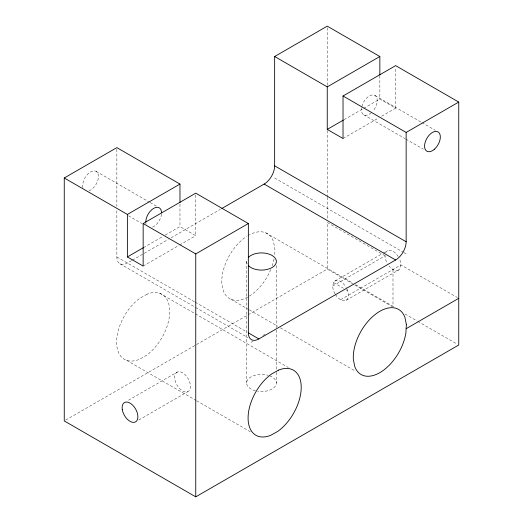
<?xml version="1.0" encoding="UTF-8"?>
<svg xmlns="http://www.w3.org/2000/svg" width="523" height="523" viewBox="0 0 523 523"><rect width="100%" height="100%" fill="white"/><g stroke="black" fill="none" stroke-linecap="round" stroke-linejoin="round"><path stroke-width="0.39" stroke-dasharray="2.62 1.96" d="M335.021 293.848A11.16 6.439 60 0 1 332.706 286.074L333.766 282.126A11.16 6.439 60 0 1 346.18 287.408M177.343 372.023C174.787 373.376 174.434 376.625 174.832 379.214A11.16 6.439 60 0 0 182.076 390.681A11.16 6.439 60 0 0 190.045 389.086L190.437 386.981A11.16 6.439 60 0 0 188.476 379.253L186.927 376.789A11.16 6.439 60 0 0 177.343 372.023L127.586 400.749M344.082 119.682L363.014 108.751M363.714 108.346L379.848 99.03L395.623 108.143L395.623 67.232M143.505 247.634L162.437 236.697M165.242 235.082L179.971 226.577L195.752 235.683L195.752 193.974M131.606 260.578L127.377 263.017A14.879 8.59 -60 0 1 116.851 256.943L116.851 209.625M132.306 260.166L168.262 239.416M171.08 237.782L220.425 209.298M343.029 138.51L378.796 117.858M381.6 116.243L395.623 108.143M143.152 266.057L178.918 245.405M179.624 244.999L195.752 235.683M65.669 420.113L327.248 269.097L354.11 284.604M335.021 280.962L382.529 253.537M383.228 253.132L387.419 250.713M332.706 286.074L385.105 255.819A11.16 6.439 60 0 0 387.419 263.599M250.981 342.369L253.086 341.153M262.906 335.485L265.004 334.269M340.597 299.738L400.886 264.932L457.331 297.522M138.732 420.034L187.79 391.714M346.18 300.287L398.578 270.038A11.16 6.439 60 0 0 399.827 259.768M374.906 95.441L421.192 122.166M421.891 122.572L435.221 130.266M363.747 114.766L405.129 138.66M405.828 139.066L423.362 149.186M274.647 177.99L403.318 252.276M404.024 252.681L406.149 253.91M385.105 255.819L327.248 222.419L327.248 269.097M265.815 232.859L352.77 283.067M355.601 284.702L393.773 306.74M354.823 285.009L392.289 306.648M405.018 313.99L417.034 320.932M417.74 321.338L457.331 344.193M333.563 282.57L343.415 288.258M346.226 289.879L347.632 290.69M96.134 171.361L149.434 202.133M150.134 202.538L157.148 206.585M128.455 215.79L141.785 223.484M230.885 299.248L248.562 309.453M249.268 309.864L277.55 326.189M280.374 327.823L355.313 371.088M116.851 256.943L194.621 301.843M195.242 302.202L246.934 332.046M119.937 263.755L194.876 307.021M195.582 307.426L247.895 337.636M159.685 293.24L288.35 367.525M126.625 360.347L195.909 400.343M196.615 400.755L250.347 431.776M392.995 269.489L392.995 306.236M379.848 75.77L379.848 99.03M327.248 27.778L327.248 85.661M327.248 130.502L327.248 196.4M327.248 197.217L327.248 219.163M276.379 265.579L276.379 329.163M276.379 329.98L276.379 371.559M276.379 372.376L276.379 382.973M246.621 261.5L246.621 382.973M179.971 204.114L179.971 226.577M116.851 149.251L116.851 206.363M361.857 106.496A11.16 6.439 -60 0 1 374.331 95.173A11.16 6.439 -60 0 1 373.272 110.719M371.369 112.726A11.16 6.439 -60 0 1 361.589 107.79M247.928 235.631A37.564 21.685 -60 0 1 273.483 241.613L274.85 248.673A37.564 21.685 -60 0 1 274.529 256.139M274.026 259.088A37.564 21.685 -60 0 1 272.202 265.782M270.79 269.508A37.564 21.685 -60 0 1 245.241 298.313A37.564 21.685 -60 0 1 223.223 290.5L221.85 283.44A37.564 21.685 -60 0 1 246.542 236.501M247.131 263.723A14.879 8.59 0 0 1 247.131 259.277M269.6 375.769A14.879 8.59 0 0 1 275.091 386.464A14.879 8.59 0 0 1 257.649 391.269M255.446 390.818A14.879 8.59 0 0 1 248.072 379.273A14.879 8.59 0 0 1 268.26 375.318M82.935 187.783A11.16 6.439 -60 0 1 89.864 172.348A11.16 6.439 -60 0 1 98.416 177.284A11.16 6.439 -60 0 1 88.511 191.006M161.496 214.136A11.16 6.439 -60 0 1 152.304 227.23M146.054 224.223A11.16 6.439 -60 0 1 145.812 222.798M398.578 270.038A11.16 6.439 60 0 1 389.053 265.985M385.582 252.982A11.16 6.439 60 0 1 398.199 256.531M335.393 294.469A11.16 6.439 60 0 0 343.853 300.803A11.16 6.439 60 0 0 348.488 295.181L347.435 290.017A11.16 6.439 60 0 0 346.527 288.042M147.068 294.194L140.138 298.058A37.564 21.685 -60 0 0 116.596 341.597A37.564 21.685 -60 0 0 139.236 359.386L146.172 355.522A37.564 21.685 -60 0 0 169.714 311.983A37.564 21.685 -60 0 0 147.068 294.194"/><path stroke-width="0.78" d="M379.848 74.966L379.848 56.517L327.248 86.883L327.248 129.403L343.029 138.51L343.029 95.997L395.623 65.63L458.743 102.07L458.743 345.01L195.752 496.85L64.257 420.93L64.257 177.99L116.851 147.623L179.971 184.063L179.971 202.512M221.837 208.481L264.128 184.063A14.879 8.59 -60 0 0 274.647 165.843L274.647 56.517L327.248 26.15L379.848 56.517M64.257 177.99L127.377 214.43L179.971 184.063M127.377 214.43L127.377 256.943L143.152 266.057L143.152 223.537L195.752 193.17L248.353 223.537L248.353 332.863A14.879 8.59 -60 0 0 258.872 338.937L395.623 259.983A14.879 8.59 -60 0 0 406.149 241.763L406.149 132.437L343.029 95.997M327.248 129.403L343.376 120.087M127.377 256.943L143.505 247.634M143.152 223.537L195.752 253.903L248.353 223.537M406.149 132.437L458.743 102.07M406.129 328.712L458.743 298.332M274.647 56.517L327.248 86.883M274.647 165.843L406.149 241.763M264.128 184.063L395.623 259.983M248.268 332.818L258.872 338.937M195.752 253.903L195.752 496.85M248.615 257.205A14.879 8.59 0 0 1 271.064 254.923A14.879 8.59 0 0 1 271.064 268.077A14.879 8.59 0 0 1 248.615 265.795M145.786 222.02A11.16 6.439 -60 0 1 153.67 208.357A11.16 6.439 -60 0 1 161.561 212.913M406.345 324.593L405.913 332.831A37.564 21.685 -60 0 1 381.653 371.533A37.564 21.685 -60 0 1 354.718 366.42L353.345 359.36A37.564 21.685 -60 0 1 374.599 314.938A37.564 21.685 -60 0 1 404.979 317.533L406.345 324.593M278.569 370.114L271.633 373.978A37.564 21.685 -60 0 0 248.092 417.517A37.564 21.685 -60 0 0 270.731 435.306L277.667 431.442A37.564 21.685 -60 0 0 301.209 387.903A37.564 21.685 -60 0 0 278.569 370.114M434.489 149.166A11.16 6.439 -60 0 0 438.026 131.881A11.16 6.439 -60 0 0 424.826 143.59A11.16 6.439 -60 0 0 434.489 149.166M122.271 409.555A11.16 6.439 60 0 0 135.228 422.054A11.16 6.439 60 0 0 132.515 405.024A11.16 6.439 60 0 0 122.271 409.555"/></g></svg>
